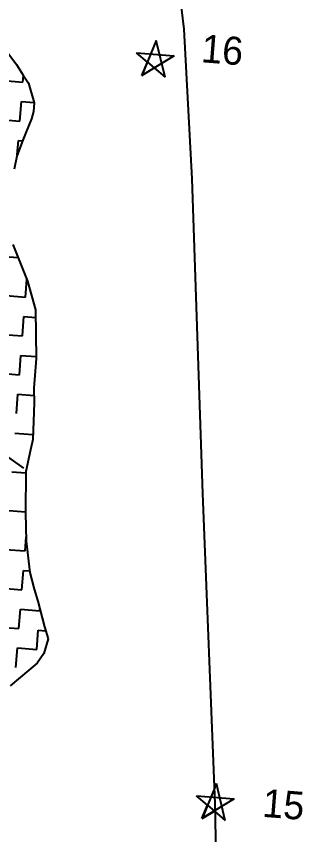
# Model space of a CAD drawing. Header units: metres. Extents: x 292752 to 294952, y 2098977 to 2102453.
# Drawn here: x 294859.4 to 294951.7, y 2100467.5 to 2100731.1 of the extents above; entities that cross this region are included whole.
import ezdxf

# ---------------------------------------------------------------- set-up
doc = ezdxf.new("R2010")
doc.units = ezdxf.units.M
for name, color, linetype in [('LINE_WATER', 4, 'Continuous'), ('POLY_HATCH', 12, 'Continuous'), ('TEXT_MAPIN', 7, 'Continuous'), ('V_BOUND_LINE', 7, 'Continuous')]:
    doc.layers.add(name, color=color, linetype=linetype)
doc.styles.add('TEXT_MAP', font='', dxfattribs={"height": 2.5})
doc.styles.get('TEXT_MAP').set_extended_font_data('Kruti Dev 050')

msp = doc.modelspace()

# ---------------------------------------------------------------- linework, layer by layer
for p, q in [((294904.55, 2100723.32), (294899.87, 2100712.06)), ((294907.38, 2100711.47), (294904.55, 2100723.32)), ((294898.12, 2100719.38), (294910.27, 2100718.42)), ((294901.65, 2100716.36), (294898.12, 2100719.38)), ((294910.27, 2100718.42), (294899.87, 2100712.06)), ((294899.87, 2100712.06), (294901.65, 2100716.36)), ((294901.65, 2100716.36), (294903.85, 2100714.49)), ((294899.87, 2100712.06), (294903.85, 2100714.49)), ((294903.85, 2100714.49), (294907.38, 2100711.47)), ((294923.96, 2100483.94), (294919.29, 2100472.67)), ((294926.8, 2100472.08), (294923.96, 2100483.94)), ((294917.54, 2100480), (294929.69, 2100479.04)), ((294921.07, 2100476.98), (294917.54, 2100480)), ((294929.69, 2100479.04), (294919.28, 2100472.67)), ((294919.28, 2100472.67), (294921.07, 2100476.98)), ((294921.07, 2100476.98), (294923.26, 2100475.1)), ((294919.29, 2100472.67), (294923.26, 2100475.1)), ((294923.26, 2100475.1), (294926.8, 2100472.08))]:
    msp.add_line(p, q)
at = {"layer": 'LINE_WATER'}
msp.add_line((294861.84, 2100585.56), (294840.31, 2100600.73), dxfattribs=at)
at = {"layer": 'POLY_HATCH'}
for p, q in [((294856.01, 2100720.15), (294859.46, 2100715.59)), ((294859.46, 2100715.59), (294861.57, 2100712.09)), ((294861.57, 2100712.09), (294863.28, 2100709.58)), ((294863.28, 2100709.58), (294865.16, 2100703.24)), ((294865.16, 2100703.24), (294864.93, 2100700.4)), ((294864.93, 2100700.4), (294864.27, 2100698.07)), ((294864.27, 2100698.07), (294862.52, 2100693.93)), ((294862.52, 2100693.93), (294861.31, 2100690.69)), ((294861.31, 2100690.69), (294859.51, 2100686.07)), ((294859.51, 2100686.07), (294858.71, 2100681.85)), ((294858.22, 2100657.61), (294860.61, 2100651.71)), ((294860.61, 2100651.71), (294863.01, 2100645.81)), ((294863.01, 2100645.81), (294865.61, 2100636.55)), ((294865.61, 2100636.55), (294865.8, 2100620.83)), ((294865.8, 2100620.83), (294865.05, 2100611.37)), ((294865.05, 2100611.37), (294865.15, 2100606.6)), ((294865.15, 2100606.6), (294864.69, 2100594.73)), ((294864.69, 2100594.73), (294863.96, 2100591.46)), ((294863.96, 2100591.46), (294862.45, 2100584.44)), ((294862.45, 2100584.44), (294862.35, 2100571.12)), ((294862.35, 2100571.12), (294862.59, 2100562.05)), ((294862.59, 2100562.05), (294863.7, 2100551.97)), ((294863.7, 2100551.97), (294865.18, 2100546.61)), ((294865.18, 2100546.61), (294866.3, 2100542.72)), ((294866.3, 2100542.72), (294868.51, 2100534.45)), ((294868.51, 2100534.45), (294869.63, 2100530.55)), ((294869.63, 2100530.55), (294868.31, 2100525.9)), ((294868.31, 2100525.9), (294866.15, 2100522.73)), ((294866.15, 2100522.73), (294857.44, 2100515.41))]:
    msp.add_line(p, q, dxfattribs=at)
at = {"layer": 'POLY_HATCH', "linetype": 'Continuous'}
for p, q in [((294861.53, 2100709.87), (294861.69, 2100711.91)), ((294855.28, 2100710.37), (294861.53, 2100709.87)), ((294860.54, 2100697.37), (294861.04, 2100703.62)), ((294861.04, 2100703.62), (294865.14, 2100703.3)), ((294854.29, 2100697.87), (294860.54, 2100697.37)), ((294859.69, 2100686.52), (294860.05, 2100691.12)), ((294860.05, 2100691.12), (294861.43, 2100691.01)), ((294857.09, 2100653.62), (294859.93, 2100653.4)), ((294862.36, 2100640.63), (294862.8, 2100646.3)), ((294856.11, 2100641.12), (294862.36, 2100640.63)), ((294861.37, 2100628.13), (294861.86, 2100634.38)), ((294861.86, 2100634.38), (294865.64, 2100634.08)), ((294855.12, 2100628.62), (294861.37, 2100628.13)), ((294860.38, 2100615.63), (294860.88, 2100621.88)), ((294860.88, 2100621.88), (294865.79, 2100621.49)), ((294854.13, 2100616.12), (294860.38, 2100615.63)), ((294859.4, 2100603.12), (294859.89, 2100609.37)), ((294859.89, 2100609.37), (294865.1, 2100608.96)), ((294858.9, 2100596.87), (294864.76, 2100596.41)), ((294857.92, 2100584.37), (294862.45, 2100584.02)), ((294856.93, 2100571.87), (294862.35, 2100571.44)), ((294862.19, 2100558.88), (294862.55, 2100563.43)), ((294855.94, 2100559.37), (294862.19, 2100558.88)), ((294861.21, 2100546.38), (294861.7, 2100552.63)), ((294861.7, 2100552.63), (294863.64, 2100552.48)), ((294854.96, 2100546.87), (294861.21, 2100546.38)), ((294860.22, 2100533.88), (294860.71, 2100540.13)), ((294860.71, 2100540.13), (294866.96, 2100539.63)), ((294866.96, 2100539.63), (294867, 2100540.1)), ((294853.97, 2100534.37), (294860.22, 2100533.88)), ((294865.98, 2100527.13), (294866.47, 2100533.38)), ((294866.47, 2100533.38), (294868.87, 2100533.19)), ((294859.23, 2100521.38), (294859.73, 2100527.63)), ((294859.73, 2100527.63), (294865.98, 2100527.13))]:
    msp.add_line(p, q, dxfattribs=at)
at = {"layer": 'V_BOUND_LINE'}
for p, q in [((294908.64, 2100767.27), (294913.37, 2100726.93)), ((294913.37, 2100726.93), (294916.02, 2100678.7)), ((294916.02, 2100678.7), (294919.49, 2100577.38)), ((294919.49, 2100577.38), (294923.46, 2100477.54)), ((294923.46, 2100477.54), (294925.29, 2100373.26))]:
    msp.add_line(p, q, dxfattribs=at)

# ---------------------------------------------------------------- texts
at = {"layer": 'TEXT_MAPIN', "style": 'TEXT_MAP'}
for s, p in [('16', (294918.8, 2100716.33)), ('15', (294938.54, 2100473.27))]:
    msp.add_text(s, height=9.029, rotation=355.4876, dxfattribs=at).set_placement(p)

doc.saveas('drawing.dxf')
